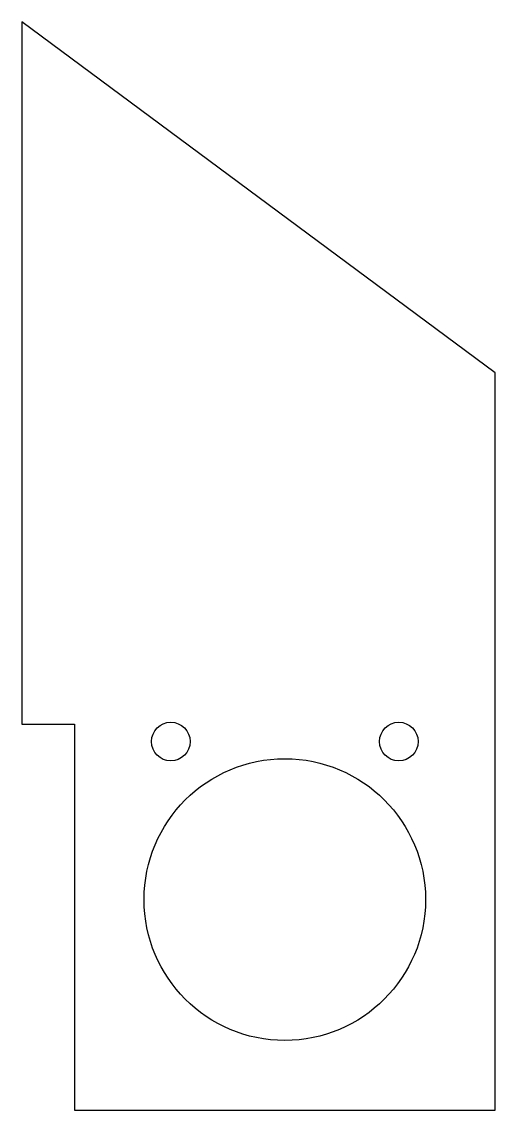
# Model space of a CAD drawing. Header units: millimetres. Extents: x -15 to 12, y -12 to 50.
import ezdxf

# ---------------------------------------------------------------- set-up
doc = ezdxf.new("R2010")
doc.units = ezdxf.units.MM

msp = doc.modelspace()

# ---------------------------------------------------------------- linework, layer by layer
msp.add_lwpolyline([(-12, -12), (12, -12), (12, 30), (-15, 50), (-15, 10), (-12, 10)], close=True)
for centre, radius in [((-6.5, 9), 1.1), ((6.5, 9), 1.1), ((0, 0), 8.025)]:
    msp.add_circle(centre, radius)

doc.saveas('drawing.dxf')
